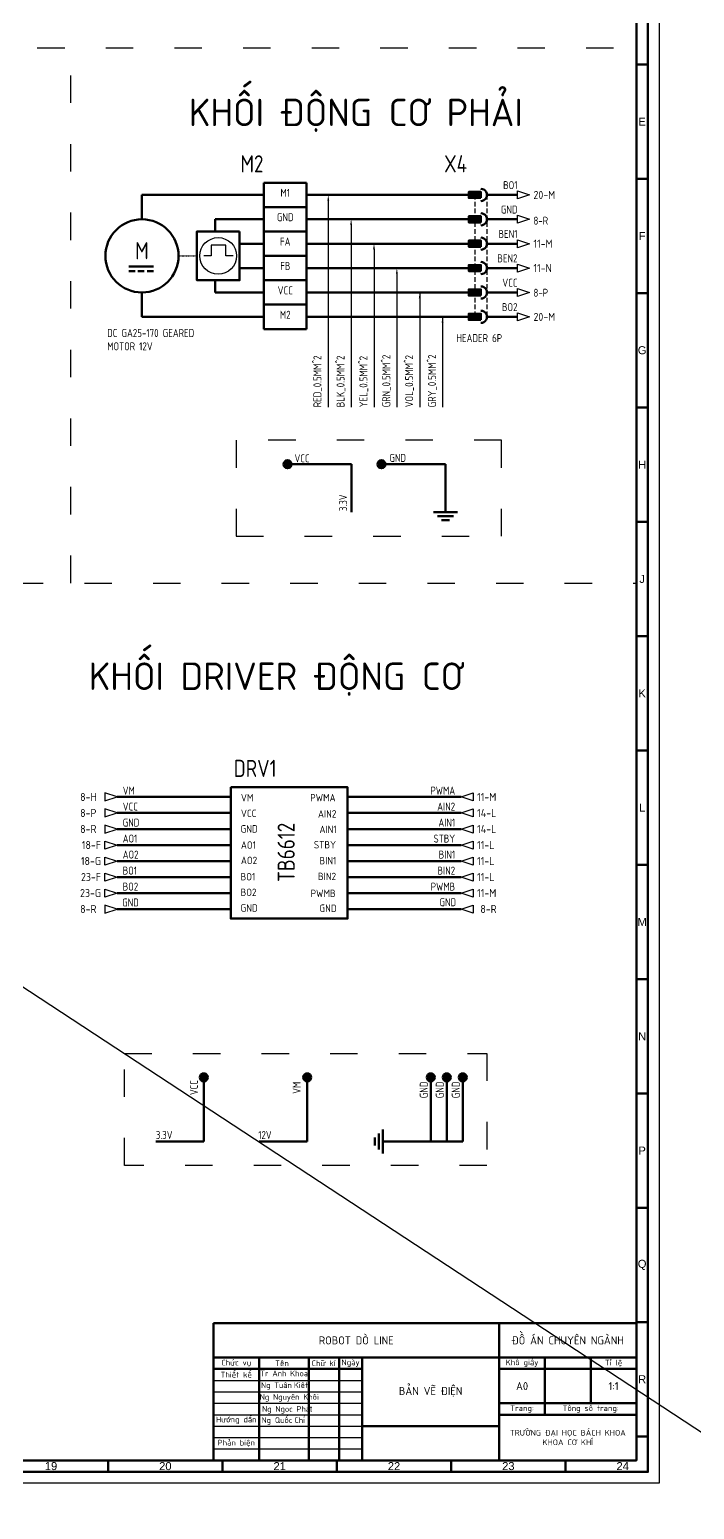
# Model space of a CAD drawing. Extents: x -73 to 5488, y -2262 to 3535.
# Drawn here: x 4473 to 4764, y -1766 to -1119 of the extents above; entities that cross this region are included whole.
import ezdxf
from ezdxf.enums import TextEntityAlignment as Align

# ---------------------------------------------------------------- set-up
doc = ezdxf.new("R2010")
doc.units = 0
for name, pattern in [('ACAD_ISO03W100', [30, 12, -18]), ('ACISOWELD', [3, 2, -1]), ('DASHED', [0.2, 0.1, -0.1])]:
    doc.linetypes.add(name, pattern=pattern)
for name, color, linetype, lineweight in [('BLK_0.5mm^2', 7, 'Continuous', 50), ('Khung_ten', 7, 'Continuous', 70), ('Lien dam 05', 2, 'Continuous', 50), ('Net dut025', 150, 'ACAD_ISO03W100', 25), ('Net khuat', 140, 'ACISOWELD', 25), ('Net_manh', 7, 'Continuous', 25), ('Text', 3, 'Continuous', 25)]:
    doc.layers.add(name, color=color, linetype=linetype, lineweight=lineweight)
for name, color, linetype in [('NETDUC', 7, 'DASHED'), ('SYMS', 7, 'Continuous'), ('TAGS', 150, 'Continuous'), ('XREF', 7, 'Continuous')]:
    doc.layers.add(name, color=color, linetype=linetype)
doc.styles.add('3 ITALIC', font='tcvn+7284-2003i.ttf', dxfattribs={"height": 2.5})
doc.styles.add('Annotative', font='arial.ttf')
doc.styles.get("Standard").update_dxf_attribs({"font": 'isocp2.shx', "width": 0.9, "height": 3.5})
doc.styles.add('VN', font='Microsoft YaHei UI.ttf', dxfattribs={"width": 0.8})
doc.styles.add('WD_IEC 3.5', font='isocp2.shx', dxfattribs={"width": 0.9, "height": 3.5})
doc.styles.add('WD_IEC_2.5mm', font='isocp2.shx', dxfattribs={"width": 0.9, "height": 2.5})

# ---------------------------------------------------------------- blocks, each defined once
blk = doc.blocks.new('VGND2')
for p, q in [((0, 0), (0, -5)), ((-3.75, -5), (3.75, -5)), ((-2.5, -6.25), (2.5, -6.25)), ((-1.25, -7.5), (1.25, -7.5))]:
    blk.add_line(p, q)
at = {"style": 'WD_IEC 3.5'}
for tag, p in [('INST', (-5.25, 2.75)), ('LOC', (-5.25, -0.75)), ('TAG1', (-5.25, -4.25))]:
    blk.add_attdef(tag, text='', height=2.5, dxfattribs=at).set_placement(p, align=Align.RIGHT)
at = {"style": 'WD_IEC 3.5', "flags": 1}
blk.add_attdef('X2TERM01', (0, 0), '', height=0.32, dxfattribs=at)
blk = doc.blocks.new('VC01PJ')
for p, q in [((0, 2.5), (0, 5)), ((0, -5), (0, -1.25))]:
    blk.add_line(p, q)
blk.add_lwpolyline([(-0.63, 0), (0.62, 0), (0.62, 2.5), (-0.63, 2.5)], close=True)
blk.add_arc((0, 0), 1.25, 180, 0)
blk.add_solid([(-0.63, 2.5), (-0.63, 0), (0.62, 2.5), (0.62, 0)])
at = {"style": 'WD_IEC 3.5'}
for tag, p in [('INST', (-5.25, 8)), ('LOC', (-5.25, 5)), ('TAG1', (-5.25, 2)), ('DESC1', (-5.25, -5.6)), ('DESC3', (-5.25, -11.6)), ('DESC2', (-5.25, -8.6))]:
    blk.add_attdef(tag, text='', height=2.5, dxfattribs=at).set_placement(p, align=Align.RIGHT)
blk.add_attdef('TERM02', text='', height=2, rotation=90, dxfattribs=at).set_placement((-1, 5), align=Align.RIGHT)
at = {"style": 'WD_IEC 3.5', "flags": 1}
for tag, p, height in [('X2TERM02', (0, 5), 0.32), ('X2TERMDESC02', (0, 4.48), 0.32), ('MFG', (2.75, 4), 1.5), ('X4LINK', (-1.25, 1.25), 0.32), ('X1LINK', (1.25, 1.25), 0.32), ('CAT', (2.75, 1.5), 1.5), ('ASSYCODE', (2.75, -2.75), 1), ('X8TERM01', (0, -5), 0.32), ('X8TERMDESC01', (0, -5.52), 0.32), ('FAMILY', (2.75, -4.25), 1), ('CATDESC', (2.75, -5.75), 1)]:
    blk.add_attdef(tag, p, '', height=height, dxfattribs=at)
at = {"style": 'WD_IEC 3.5'}
blk.add_attdef('TERM01', (-1, -5), '', height=2, rotation=90, dxfattribs=at)
blk = doc.blocks.new('HA1D3')
blk.add_lwpolyline([(0, 0), (-3.75, -1.25), (-3.75, 1.25)], close=True)
at = {"style": 'WD_IEC 3.5'}
blk.add_attdef('XREF', text='', height=2.5, dxfattribs=at).set_placement((-5, 0), align=Align.MIDDLE_RIGHT)
at = {"style": 'WD_IEC 3.5', "flags": 1}
blk.add_attdef('SIGCODE', text='', height=1, dxfattribs=at).set_placement((-2.5, 1.8), align=Align.RIGHT)
at = {"style": 'WD_IEC 3.5'}
for tag, p, height, flags in [('X1TERM01', (0, 0), 0.32, 1), ('WIRENO', (1.25, 1), 2.5, 8)]:
    blk.add_attdef(tag, p, '', height=height, dxfattribs=dict(at, flags=flags))
blk.add_attdef('DESC1', text='', height=2.5, dxfattribs=at).set_placement((1.25, -1), align=Align.TOP_LEFT)
blk = doc.blocks.new('HA1S1')
blk.add_lwpolyline([(0, 1.25), (3.75, 0), (0, -1.25)], close=True)
at = {"style": 'WD_IEC 3.5'}
for tag, height, flags, p in [('WIRENO', 2.5, 8, (-1.25, 1)), ('SIGCODE', 1, 1, (5, 1.8))]:
    blk.add_attdef(tag, text='', height=height, dxfattribs=dict(at, flags=flags)).set_placement(p, align=Align.RIGHT)
at = {"style": 'WD_IEC 3.5', "flags": 1}
blk.add_attdef('X4TERM01', (0, 0), '', height=0.32, dxfattribs=at)
at = {"style": 'WD_IEC 3.5'}
blk.add_attdef('XREF', text='', height=2.5, dxfattribs=at).set_placement((5, 0), align=Align.MIDDLE_LEFT)
blk.add_attdef('DESC1', text='', height=2.5, dxfattribs=at).set_placement((-1.25, -1), align=Align.TOP_RIGHT)
blk = doc.blocks.new('HA1D1')
blk.add_lwpolyline([(0, 0), (3.75, 1.25), (3.75, -1.25)], close=True)
at = {"style": 'WD_IEC 3.5'}
for tag, height, flags, p in [('WIRENO', 2.5, 8, (-1.25, 1)), ('SIGCODE', 1, 1, (5, 1.8))]:
    blk.add_attdef(tag, text='', height=height, dxfattribs=dict(at, flags=flags)).set_placement(p, align=Align.RIGHT)
at = {"style": 'WD_IEC 3.5', "flags": 1}
blk.add_attdef('X4TERM01', (0, 0), '', height=0.32, dxfattribs=at)
at = {"style": 'WD_IEC 3.5'}
blk.add_attdef('XREF', text='', height=2.5, dxfattribs=at).set_placement((5, 0), align=Align.MIDDLE_LEFT)
blk.add_attdef('DESC1', text='', height=2.5, dxfattribs=at).set_placement((-1.25, -1), align=Align.TOP_RIGHT)

msp = doc.modelspace()

# ---------------------------------------------------------------- hatches: boundary and pattern name
at = {"layer": 'Lien dam 05'}
h = msp.add_hatch(color=256, dxfattribs=at)
h.dxf.hatch_style = 1
h.paths.add_polyline_path([(4585.58, -1310.9, -0.414214), (4583.83, -1309.15), (4585.58, -1309.15)])
h.paths.add_polyline_path([(4585.58, -1310.9), (4585.58, -1309.15), (4587.33, -1309.15, -0.414214)])
h.paths.add_polyline_path([(4587.33, -1309.15), (4585.58, -1309.15), (4583.83, -1309.15, -1)])
h = msp.add_hatch(color=256, dxfattribs=at)
h.dxf.hatch_style = 1
h.paths.add_polyline_path([(4626.65, -1307.4, 0.414214), (4624.9, -1309.15), (4626.65, -1309.15)])
h.paths.add_polyline_path([(4626.65, -1307.4), (4626.65, -1309.15), (4628.4, -1309.15, 0.414214)])
h.paths.add_polyline_path([(4628.4, -1309.15), (4626.65, -1309.15), (4624.9, -1309.15, 1)])
h = msp.add_hatch(color=256, dxfattribs=at)
h.dxf.hatch_style = 1
h.paths.add_polyline_path([(4547.21, -1577.26, -0.414214), (4548.96, -1575.51), (4548.96, -1577.26)])
h.paths.add_polyline_path([(4547.21, -1577.26), (4548.96, -1577.26), (4548.96, -1579.01, -0.414214)])
h.paths.add_polyline_path([(4548.96, -1579.01), (4548.96, -1577.26), (4548.96, -1575.51, -1)])
h = msp.add_hatch(color=256, dxfattribs=at)
h.dxf.hatch_style = 1
h.paths.add_polyline_path([(4592.46, -1577.26, -0.414214), (4594.21, -1575.51), (4594.21, -1577.26)])
h.paths.add_polyline_path([(4592.46, -1577.26), (4594.21, -1577.26), (4594.21, -1579.01, -0.414214)])
h.paths.add_polyline_path([(4594.21, -1579.01), (4594.21, -1577.26), (4594.21, -1575.51, -1)])
h = msp.add_hatch(color=256, dxfattribs=at)
h.dxf.hatch_style = 1
h.paths.add_polyline_path([(4649.95, -1577.26, 0.414214), (4648.2, -1575.51), (4648.2, -1577.26)])
h.paths.add_polyline_path([(4649.95, -1577.26), (4648.2, -1577.26), (4648.2, -1579.01, 0.414214)])
h.paths.add_polyline_path([(4648.2, -1579.01), (4648.2, -1577.26), (4648.2, -1575.51, 1)])
h = msp.add_hatch(color=256, dxfattribs=at)
h.dxf.hatch_style = 1
h.paths.add_polyline_path([(4656.95, -1577.26, 0.414214), (4655.2, -1575.51), (4655.2, -1577.26)])
h.paths.add_polyline_path([(4656.95, -1577.26), (4655.2, -1577.26), (4655.2, -1579.01, 0.414214)])
h.paths.add_polyline_path([(4655.2, -1579.01), (4655.2, -1577.26), (4655.2, -1575.51, 1)])
h = msp.add_hatch(color=256, dxfattribs=at)
h.dxf.hatch_style = 1
h.paths.add_polyline_path([(4663.95, -1577.26, 0.414214), (4662.2, -1575.51), (4662.2, -1577.26)])
h.paths.add_polyline_path([(4663.95, -1577.26), (4662.2, -1577.26), (4662.2, -1579.01, 0.414214)])
h.paths.add_polyline_path([(4662.2, -1579.01), (4662.2, -1577.26), (4662.2, -1575.51, 1)])

# ---------------------------------------------------------------- linework, layer by layer
msp.add_lwpolyline([(3559.15, -1754.79), (3559.15, -913.79), (4748.15, -913.79), (4748.15, -1754.79), (3559.15, -1754.79)], close=True)
at = {"layer": 'Khung_ten'}
for p, q in [((4743.15, -1134.29), (4738.15, -1134.29)), ((4743.15, -1184.29), (4738.15, -1184.29)), ((4743.15, -1234.29), (4738.15, -1234.29)), ((4743.15, -1284.29), (4738.15, -1284.29)), ((4743.15, -1334.29), (4738.15, -1334.29)), ((4743.15, -1384.29), (4738.15, -1384.29)), ((4743.15, -1434.29), (4738.15, -1434.29)), ((4743.15, -1484.29), (4738.15, -1484.29)), ((4743.15, -1534.29), (4738.15, -1534.29)), ((4743.15, -1584.29), (4738.15, -1584.29)), ((4743.15, -1634.29), (4738.15, -1634.29)), ((4553.15, -1744.79), (4553.15, -1684.79)), ((4553.15, -1684.79), (4738.15, -1684.79)), ((4678.15, -1744.79), (4678.15, -1684.79)), ((4743.15, -1684.29), (4738.15, -1684.29)), ((4743.15, -1684.29), (4738.15, -1684.29)), ((4553.15, -1699.79), (4738.15, -1699.79)), ((4573.15, -1699.79), (4573.15, -1744.79)), ((4594.84, -1699.79), (4594.84, -1744.79)), ((4608.15, -1699.79), (4608.15, -1744.79)), ((4618.15, -1699.79), (4618.15, -1744.79)), ((4678.15, -1699.79), (4698.15, -1699.79)), ((4698.15, -1699.79), (4698.15, -1724.79)), ((4718.15, -1699.79), (4718.15, -1719.79)), ((4553.15, -1704.79), (4618.15, -1704.79)), ((4678.15, -1704.79), (4738.15, -1704.79)), ((4678.15, -1719.79), (4738.15, -1719.79)), ((4678.15, -1724.79), (4738.15, -1724.79)), ((4618.15, -1729.79), (4678.15, -1729.79)), ((4743.15, -1734.29), (4738.15, -1734.29)), ((4507.15, -1749.79), (4507.15, -1744.79)), ((4738.15, -1744.79), (4553.15, -1744.79)), ((4557.15, -1749.79), (4557.15, -1744.79)), ((4607.15, -1749.79), (4607.15, -1744.79)), ((4657.15, -1749.79), (4657.15, -1744.79)), ((4707.15, -1749.79), (4707.15, -1744.79)), ((4707.15, -1749.79), (4743.15, -1749.79))]:
    msp.add_line(p, q, dxfattribs=at)
for points in [[(3571.15, -1749.79), (4743.15, -1749.79), (4743.15, -918.79), (3571.15, -918.79)], [(3576.15, -1744.79), (4738.15, -1744.79), (4738.15, -923.79), (3576.15, -923.79)]]:
    msp.add_lwpolyline(points, close=True, dxfattribs=at)
at = {"layer": 'Lien dam 05'}
for p, q in [((4575.25, -1196.67), (4575.25, -1186.01)), ((4593.92, -1186.01), (4575.25, -1186.01)), ((4593.92, -1186.01), (4593.92, -1196.67)), ((4521.92, -1191.34), (4575.25, -1191.34)), ((4521.92, -1202.01), (4521.92, -1191.34)), ((4593.92, -1196.67), (4575.25, -1196.67)), ((4575.25, -1207.34), (4575.25, -1196.67)), ((4593.92, -1191.34), (4604.58, -1191.34)), ((4593.92, -1191.34), (4609.92, -1191.34)), ((4593.92, -1196.67), (4593.92, -1207.34)), ((4603.4, -1191.34), (4662.73, -1191.34)), ((4672.8, -1191.34), (4686.13, -1191.34)), ((4575.25, -1202.01), (4553.92, -1202.01)), ((4553.92, -1202.01), (4553.92, -1207.34)), ((4593.92, -1202.01), (4604.58, -1202.01)), ((4593.92, -1202.01), (4609.92, -1202.01)), ((4603.4, -1202.01), (4662.73, -1202.01)), ((4672.8, -1202.01), (4686.13, -1202.01)), ((4593.92, -1207.34), (4575.25, -1207.34)), ((4575.25, -1218.01), (4575.25, -1207.34)), ((4593.92, -1207.34), (4593.92, -1218.01)), ((4564.58, -1212.67), (4575.25, -1212.67)), ((4593.92, -1212.67), (4604.58, -1212.67)), ((4593.92, -1212.67), (4609.92, -1212.67)), ((4603.4, -1212.67), (4662.73, -1212.67)), ((4672.8, -1212.67), (4686.13, -1212.67)), ((4516.24, -1222.62), (4526.9, -1222.62)), ((4593.92, -1218.01), (4575.25, -1218.01)), ((4575.25, -1228.67), (4575.25, -1218.01)), ((4593.92, -1218.01), (4593.92, -1228.67)), ((4516.24, -1224.75), (4518.9, -1224.75)), ((4520.18, -1224.75), (4522.96, -1224.75)), ((4526.9, -1224.75), (4524.24, -1224.75)), ((4553.92, -1228.67), (4553.92, -1234.01)), ((4564.58, -1223.34), (4575.25, -1223.34)), ((4593.92, -1228.67), (4575.25, -1228.67)), ((4575.25, -1239.34), (4575.25, -1228.67)), ((4593.92, -1223.34), (4604.58, -1223.34)), ((4593.92, -1223.34), (4609.92, -1223.34)), ((4593.92, -1228.67), (4593.92, -1239.34)), ((4603.4, -1223.34), (4662.73, -1223.34)), ((4672.8, -1223.34), (4686.13, -1223.34)), ((4521.92, -1234.01), (4521.92, -1244.67)), ((4553.92, -1234.01), (4575.25, -1234.01)), ((4593.92, -1234.01), (4604.58, -1234.01)), ((4593.92, -1234.01), (4609.92, -1234.01)), ((4603.4, -1234.01), (4662.73, -1234.01)), ((4672.8, -1234.01), (4686.13, -1234.01)), ((4593.92, -1239.34), (4575.25, -1239.34)), ((4575.25, -1250.01), (4575.25, -1239.34)), ((4593.92, -1239.34), (4593.92, -1250.01)), ((4521.92, -1244.67), (4575.25, -1244.67)), ((4593.92, -1244.67), (4604.58, -1244.67)), ((4593.92, -1244.67), (4609.92, -1244.67)), ((4603.4, -1244.67), (4662.73, -1244.67)), ((4672.8, -1244.67), (4686.13, -1244.67)), ((4593.92, -1250.01), (4575.25, -1250.01)), ((4613.58, -1309.15), (4585.58, -1309.15)), ((4613.58, -1309.15), (4613.58, -1330.15)), ((4654.65, -1309.15), (4626.65, -1309.15)), ((4654.65, -1309.15), (4654.65, -1316.15)), ((4654.65, -1316.15), (4654.65, -1323.15)), ((4560.01, -1454.65), (4511.01, -1454.65)), ((4560.72, -1454.65), (4559.14, -1454.65)), ((4611.81, -1454.65), (4661.51, -1454.65)), ((4560.01, -1461.65), (4511.01, -1461.65)), ((4560.72, -1461.65), (4559.14, -1461.65)), ((4611.81, -1461.65), (4661.51, -1461.65)), ((4560.01, -1468.65), (4511.01, -1468.65)), ((4560.72, -1468.65), (4559.14, -1468.65)), ((4611.81, -1468.65), (4661.51, -1468.65)), ((4560.01, -1475.65), (4511.01, -1475.65)), ((4560.72, -1475.65), (4559.14, -1475.65)), ((4611.81, -1475.65), (4661.51, -1475.65)), ((4560.01, -1482.65), (4511.01, -1482.65)), ((4560.72, -1482.65), (4559.14, -1482.65)), ((4611.81, -1482.65), (4661.51, -1482.65)), ((4560.01, -1489.65), (4511.01, -1489.65)), ((4560.72, -1489.65), (4559.14, -1489.65)), ((4611.81, -1489.65), (4661.51, -1489.65)), ((4560.01, -1496.65), (4511.01, -1496.65)), ((4560.72, -1496.65), (4559.14, -1496.65)), ((4611.81, -1496.65), (4661.51, -1496.65)), ((4560.01, -1503.65), (4511.01, -1503.65)), ((4560.72, -1503.65), (4559.14, -1503.65)), ((4611.81, -1503.65), (4661.51, -1503.65)), ((4548.96, -1605.26), (4548.96, -1577.26)), ((4594.21, -1605.26), (4594.21, -1577.26)), ((4648.2, -1605.26), (4648.2, -1577.26)), ((4655.2, -1605.26), (4655.2, -1577.26)), ((4662.2, -1605.26), (4662.2, -1577.26)), ((4548.96, -1605.26), (4527.96, -1605.26)), ((4594.21, -1605.26), (4573.21, -1605.26)), ((4641.2, -1605.26), (4634.2, -1605.26)), ((4648.2, -1605.26), (4641.2, -1605.26)), ((4662.2, -1605.26), (4648.2, -1605.26))]:
    msp.add_line(p, q, dxfattribs=at)
at = {"layer": 'Lien dam 05', "lineweight": 25}
for p, q in [((4558.54, -1213.25), (4552.15, -1213.25)), ((4552.15, -1213.25), (4552.15, -1218.04)), ((4558.54, -1217.99), (4558.54, -1213.25)), ((4552.15, -1218.04), (4548.95, -1218.04)), ((4561.74, -1217.99), (4558.54, -1217.99))]:
    msp.add_line(p, q, dxfattribs=at)
at = {"layer": 'Lien dam 05'}
for points in [[(4564.58, -1207.34), (4564.58, -1228.67), (4545.92, -1228.67), (4545.92, -1207.34)], [(4560.72, -1450.39), (4611.81, -1450.39), (4611.81, -1507.85), (4560.72, -1507.85)], [(4560.72, -1450.39), (4611.81, -1450.39), (4611.81, -1507.85), (4560.72, -1507.85)]]:
    msp.add_lwpolyline(points, close=True, dxfattribs=at)
for centre, radius in [((4521.92, -1218.01), 16), ((4585.58, -1309.15), 1.75), ((4626.65, -1309.15), 1.75), ((4548.96, -1577.26), 1.75), ((4594.21, -1577.26), 1.75), ((4648.2, -1577.26), 1.75), ((4655.2, -1577.26), 1.75), ((4662.2, -1577.26), 1.75)]:
    msp.add_circle(centre, radius, dxfattribs=at)
at = {"layer": 'Lien dam 05', "lineweight": 25}
msp.add_circle((4555.25, -1218.01), 8, dxfattribs=at)
at = {"layer": 'Net dut025'}
for p, q in [((3576.15, -1127.05), (4738.15, -1127.05)), ((4490.75, -1361.08), (4490.75, -1127.05)), ((4016.77, -1361.08), (4738.15, -1361.08))]:
    msp.add_line(p, q, dxfattribs=at)
for points in [[(4679.15, -1298.65), (4563.07, -1298.65), (4563.07, -1340.65), (4679.15, -1340.65)], [(4514.24, -1615.76), (4514.24, -1566.76), (4672.79, -1566.76), (4672.79, -1615.76)]]:
    msp.add_lwpolyline(points, close=True, dxfattribs=at)
at = {"layer": 'Net khuat'}
for p, q in [((4667.47, -1191.34), (4667.47, -1246.01)), ((4672.8, -1191.34), (4672.8, -1244.67))]:
    msp.add_line(p, q, dxfattribs=at)
at = {"layer": 'Net_manh', "color": 30, "true_color": 0xf26722}
for p, q in [((4553.15, -1709.79), (4618.15, -1709.79)), ((4553.15, -1714.79), (4618.15, -1714.79)), ((4553.15, -1719.79), (4618.15, -1719.79)), ((4553.15, -1724.79), (4618.15, -1724.79)), ((4553.15, -1729.79), (4618.15, -1729.79)), ((4553.15, -1734.79), (4618.15, -1734.79)), ((4553.15, -1739.79), (4618.15, -1739.79))]:
    msp.add_line(p, q, dxfattribs=at)
at = {"layer": 'NETDUC'}
msp.add_line((4537.92, -1218.01), (4545.92, -1218.01), dxfattribs=at)
at = {"layer": 'SYMS'}
for p, q in [((2684.64, -365.88), (5487.99, -2206.03)), ((4603.4, -1193.84), (4603.4, -1258.48)), ((4613.4, -1204.51), (4613.4, -1258.48)), ((4623.4, -1215.17), (4623.4, -1258.48)), ((4633.4, -1225.84), (4633.4, -1258.48)), ((4643.4, -1234.01), (4643.4, -1258.48)), ((4653.4, -1244.67), (4653.4, -1258.48)), ((4603.4, -1258.48), (4603.4, -1284.2)), ((4613.4, -1258.48), (4613.4, -1284.2)), ((4623.4, -1258.48), (4623.4, -1284.2)), ((4633.4, -1258.48), (4633.4, -1284.2)), ((4643.4, -1258.48), (4643.4, -1284.2)), ((4653.4, -1258.48), (4653.4, -1284.2))]:
    msp.add_line(p, q, dxfattribs=at)
for points in [[(4602.98, -1193.84), (4603.4, -1191.34), (4603.81, -1193.84)], [(4612.98, -1204.51), (4613.4, -1202.01), (4613.81, -1204.51)], [(4622.98, -1215.17), (4623.4, -1212.67), (4623.81, -1215.17)], [(4632.98, -1225.84), (4633.4, -1223.34), (4633.81, -1225.84)], [(4642.98, -1236.51), (4643.4, -1234.01), (4643.81, -1236.51)], [(4652.98, -1247.17), (4653.4, -1244.67), (4653.81, -1247.17)]]:
    msp.add_solid(points, dxfattribs=at)

# ---------------------------------------------------------------- block references
at = {"layer": 'BLK_0.5mm^2', "xscale": 2.13333866664, "yscale": 2.13333866664, "zscale": 2.13333866664, "rotation": 89.99999999999997}
for p in [(4670.13, -1191.34), (4670.13, -1202.01), (4670.13, -1212.67), (4670.13, -1223.34), (4670.13, -1234.01), (4670.13, -1244.67)]:
    msp.add_blockref('VC01PJ', p, dxfattribs=at)
at = {"layer": 'Lien dam 05', "xscale": 1.4, "yscale": 1.4, "zscale": 1.4}
msp.add_blockref('VGND2', (4654.65, -1323.15), dxfattribs=at)
at = {"layer": 'Lien dam 05', "xscale": 1.4, "yscale": 1.4, "zscale": 1.4, "rotation": 270}
msp.add_blockref('VGND2', (4634.2, -1605.26), dxfattribs=at)
at = {"layer": 'SYMS'}
ref = msp.add_blockref('HA1S1', (4686.13, -1191.34), dxfattribs=dict(at, xscale=1.4, yscale=1.4, zscale=1.4))
ref.add_attrib('XREF', '20-M', dxfattribs={"layer": 'XREF', "height": 3.5, "style": 'WD_IEC 3.5'}).set_placement((4693.13, -1191.34), align=Align.MIDDLE_LEFT)
ref = msp.add_blockref('HA1S1', (4686.13, -1202.01), dxfattribs=dict(at, xscale=1.4, yscale=1.4, zscale=1.4))
ref.add_attrib('XREF', '8-R', dxfattribs={"layer": 'XREF', "height": 3.5, "style": 'WD_IEC_2.5mm', "width": 0.9}).set_placement((4693.13, -1200.86), align=Align.TOP_LEFT)
ref = msp.add_blockref('HA1S1', (4686.13, -1212.67), dxfattribs=dict(at, xscale=1.4, yscale=1.4, zscale=1.4))
ref.add_attrib('XREF', '11-M', dxfattribs={"layer": 'XREF', "height": 3.5, "style": 'WD_IEC 3.5'}).set_placement((4693.13, -1212.67), align=Align.MIDDLE_LEFT)
ref = msp.add_blockref('HA1S1', (4686.13, -1223.34), dxfattribs=dict(at, xscale=1.4, yscale=1.4, zscale=1.4))
ref.add_attrib('XREF', '11-N', dxfattribs={"layer": 'XREF', "height": 3.5, "style": 'WD_IEC 3.5'}).set_placement((4693.13, -1223.34), align=Align.MIDDLE_LEFT)
ref = msp.add_blockref('HA1S1', (4686.13, -1234.01), dxfattribs=dict(at, xscale=1.4, yscale=1.4, zscale=1.4))
ref.add_attrib('XREF', '8-P', dxfattribs={"layer": 'XREF', "height": 3.5, "style": 'WD_IEC_2.5mm', "width": 0.9}).set_placement((4693.13, -1232.39), align=Align.TOP_LEFT)
ref = msp.add_blockref('HA1S1', (4686.13, -1244.67), dxfattribs=dict(at, xscale=1.4, yscale=1.4, zscale=1.4))
ref.add_attrib('XREF', '20-M', dxfattribs={"layer": 'XREF', "height": 3.5, "style": 'WD_IEC 3.5'}).set_placement((4693.13, -1244.67), align=Align.MIDDLE_LEFT)
ref = msp.add_blockref('HA1D1', (4511.01, -1454.65), dxfattribs=dict(at, xscale=-1.4, yscale=1.4, zscale=1.4))
ref.add_attrib('XREF', '8-H', dxfattribs={"layer": 'XREF', "height": 3.5, "style": 'WD_IEC 3.5'}).set_placement((4494.91, -1454.65), align=Align.MIDDLE_LEFT)
ref = msp.add_blockref('HA1D1', (4661.51, -1454.65), dxfattribs=dict(at, xscale=1.4, yscale=1.4, zscale=1.4))
ref.add_attrib('XREF', '11-M', dxfattribs={"layer": 'XREF', "height": 3.5, "style": 'WD_IEC 3.5'}).set_placement((4668.51, -1454.65), align=Align.MIDDLE_LEFT)
ref = msp.add_blockref('HA1D1', (4511.01, -1461.65), dxfattribs=dict(at, xscale=-1.4, yscale=1.4, zscale=1.4))
ref.add_attrib('XREF', '8-P', dxfattribs={"layer": 'XREF', "height": 3.5, "style": 'WD_IEC 3.5'}).set_placement((4494.91, -1461.65), align=Align.MIDDLE_LEFT)
ref = msp.add_blockref('HA1D1', (4661.51, -1461.65), dxfattribs=dict(at, xscale=1.4, yscale=1.4, zscale=1.4))
ref.add_attrib('XREF', '14-L', dxfattribs={"layer": 'XREF', "height": 3.5, "style": 'WD_IEC 3.5'}).set_placement((4668.51, -1461.65), align=Align.MIDDLE_LEFT)
ref = msp.add_blockref('HA1D1', (4511.01, -1468.65), dxfattribs=dict(at, xscale=-1.4, yscale=1.4, zscale=1.4))
ref.add_attrib('XREF', '8-R', dxfattribs={"layer": 'XREF', "height": 3.5, "style": 'WD_IEC 3.5'}).set_placement((4494.91, -1468.65), align=Align.MIDDLE_LEFT)
ref = msp.add_blockref('HA1D1', (4661.51, -1468.65), dxfattribs=dict(at, xscale=1.4, yscale=1.4, zscale=1.4))
ref.add_attrib('XREF', '14-L', dxfattribs={"layer": 'XREF', "height": 3.5, "style": 'WD_IEC 3.5'}).set_placement((4668.51, -1468.65), align=Align.MIDDLE_LEFT)
ref = msp.add_blockref('HA1D3', (4511.01, -1475.65), dxfattribs=dict(at, xscale=1.4, yscale=1.4, zscale=1.4))
ref.add_attrib('XREF', '18-F', dxfattribs={"layer": 'XREF', "height": 3.5, "style": 'WD_IEC 3.5'}).set_placement((4504.01, -1475.65), align=Align.MIDDLE_RIGHT)
ref = msp.add_blockref('HA1D1', (4661.51, -1475.65), dxfattribs=dict(at, xscale=1.4, yscale=1.4, zscale=1.4))
ref.add_attrib('XREF', '11-L', dxfattribs={"layer": 'XREF', "height": 3.5, "style": 'WD_IEC 3.5'}).set_placement((4668.51, -1475.65), align=Align.MIDDLE_LEFT)
ref = msp.add_blockref('HA1D3', (4511.01, -1482.65), dxfattribs=dict(at, xscale=1.4, yscale=1.4, zscale=1.4))
ref.add_attrib('XREF', '18-G', dxfattribs={"layer": 'XREF', "height": 3.5, "style": 'WD_IEC 3.5'}).set_placement((4504.01, -1482.65), align=Align.MIDDLE_RIGHT)
ref = msp.add_blockref('HA1D1', (4661.51, -1482.65), dxfattribs=dict(at, xscale=1.4, yscale=1.4, zscale=1.4))
ref.add_attrib('XREF', '11-L', dxfattribs={"layer": 'XREF', "height": 3.5, "style": 'WD_IEC 3.5'}).set_placement((4668.51, -1482.65), align=Align.MIDDLE_LEFT)
ref = msp.add_blockref('HA1D3', (4511.01, -1489.65), dxfattribs=dict(at, xscale=1.4, yscale=1.4, zscale=1.4))
ref.add_attrib('XREF', '23-F', dxfattribs={"layer": 'XREF', "height": 3.5, "style": 'WD_IEC 3.5'}).set_placement((4504.01, -1489.65), align=Align.MIDDLE_RIGHT)
ref = msp.add_blockref('HA1D1', (4661.51, -1489.65), dxfattribs=dict(at, xscale=1.4, yscale=1.4, zscale=1.4))
ref.add_attrib('XREF', '11-L', dxfattribs={"layer": 'XREF', "height": 3.5, "style": 'WD_IEC 3.5'}).set_placement((4668.51, -1489.65), align=Align.MIDDLE_LEFT)
ref = msp.add_blockref('HA1D3', (4511.01, -1496.65), dxfattribs=dict(at, xscale=1.4, yscale=1.4, zscale=1.4))
ref.add_attrib('XREF', '23-G', dxfattribs={"layer": 'XREF', "height": 3.5, "style": 'WD_IEC 3.5'}).set_placement((4504.01, -1496.65), align=Align.MIDDLE_RIGHT)
ref = msp.add_blockref('HA1D1', (4661.51, -1496.65), dxfattribs=dict(at, xscale=1.4, yscale=1.4, zscale=1.4))
ref.add_attrib('XREF', '11-M', dxfattribs={"layer": 'XREF', "height": 3.5, "style": 'WD_IEC 3.5'}).set_placement((4668.51, -1496.65), align=Align.MIDDLE_LEFT)
ref = msp.add_blockref('HA1D1', (4511.01, -1503.65), dxfattribs=dict(at, xscale=-1.4, yscale=1.4, zscale=1.4))
ref.add_attrib('XREF', '8-R', dxfattribs={"layer": 'XREF', "height": 3.5, "style": 'WD_IEC 3.5'}).set_placement((4494.91, -1503.65), align=Align.MIDDLE_LEFT)
ref = msp.add_blockref('HA1D1', (4661.51, -1503.65), dxfattribs=dict(at, xscale=1.4, yscale=1.4, zscale=1.4))
ref.add_attrib('XREF', '8-R', dxfattribs={"layer": 'XREF', "height": 3.5, "style": 'WD_IEC 3.5'}).set_placement((4669.91, -1503.65), align=Align.MIDDLE_LEFT)

# ---------------------------------------------------------------- texts
at = {"layer": 'Khung_ten', "attachment_point": 5, "style": 'Annotative'}
for s, insert, char_height, width in [('E', (4740.65, -1159.29), 3.5, 5), ('F', (4740.65, -1209.29), 3.5, 5), ('G', (4740.65, -1259.29), 3.5, 5), ('H', (4740.65, -1309.29), 3.5, 5), ('J', (4740.65, -1359.29), 3.5, 5), ('K', (4740.65, -1409.29), 3.5, 5), ('L', (4740.65, -1459.29), 3.5, 5), ('M', (4740.65, -1509.29), 3.5, 5), ('N', (4740.65, -1559.29), 3.5, 5), ('P', (4740.65, -1609.29), 3.5, 5), ('Q', (4740.65, -1659.29), 3.5, 5), ('{\\fTCVN 7284|b0|i0|c0|p34;ĐỒ ÁN CHUYÊN NGÀNH}', (4708.15, -1692.29), 3.5, 60), ('{\\fTCVN 7284|b0|i0|c0|p34;ROBOT DÒ LINE}', (4615.65, -1692.29), 3.5, 125), ('{\\fTCVN 7284|b0|i0|c0|p34;Chức vụ}', (4563.15, -1702.29), 2.5, 20), ('{\\fTCVN 7284|b0|i0|c0|p34;Tên}', (4583.15, -1702.29), 2.5, 20), ('{\\fTCVN 7284|b0|i0|c0|p34;Chữ kí}', (4601.35, -1702.29), 2.5, 15), ('{\\fTCVN 7284|b0|i0|c0|p34;Ngày}', (4613.15, -1702.29), 2.5, 10), ('{\\fTCVN 7284|b0|i0|c0|p34;Khổ giấy}', (4688.15, -1702.29), 2.5, 20), ('{\\fTCVN 7284|b0|i0|c0|p34;Tỉ lệ}', (4728.15, -1702.29), 2.5, 20), ('{\\fTCVN 7284|b0|i0|c0|p34;Thiết kế}', (4563.15, -1707.29), 2.5, 20), ('R', (4740.65, -1709.29), 3.5, 5), ('{\\fTCVN 7284|b0|i0|c0|p34;BẢN VẼ ĐIỆN}', (4648.15, -1714.79), 3.5, 60), ('{\\fTCVN 7284|b0|i0|c0|p34;A0}', (4688.15, -1712.29), 3.5, 20), ('{\\fTCVN 7284|b0|i0|c0|p34;1:1}', (4728.15, -1712.29), 3.5, 20), ('{\\fTCVN 7284|b0|i0|c0|p34;Trang:}', (4688.15, -1722.29), 2.5, 20), ('{\\fTCVN 7284|b0|i0|c0|p34;Tổng số trang:}', (4718.15, -1722.29), 2.5, 40), ('{\\fTCVN 7284|b0|i0|c0|p34;Hướng dẫn}', (4563.15, -1727.29), 2.5, 20), ('{\\fTCVN 7284|b0|i0|c0|p34;TRƯỜNG ĐẠI HỌC BÁCH KHOA\\PKHOA CƠ KHÍ}', (4708.15, -1734.79), 2.5, 60), ('{\\fTCVN 7284|b0|i0|c0|p34;Phản biện}', (4563.15, -1737.29), 2.5, 20), ('19', (4482.15, -1747.29), 3.5, 50), ('\\pxt11;20', (4532.15, -1747.29), 3.5, 50), ('21', (4582.15, -1747.29), 3.5, 50), ('22', (4632.15, -1747.29), 3.5, 50), ('23', (4682.15, -1747.29), 3.5, 50), ('24', (4732.15, -1747.29), 3.5, 50)]:
    msp.add_mtext(s, dxfattribs=dict(at, insert=insert, char_height=char_height, width=width))
at = {"layer": 'Lien dam 05'}
for s, width, insert, char_height, attachment_point, style in [('KHỐI ĐỘNG CƠ PHẢI', 178.5, (4615.44, -1156.54), 12, 5, '3 ITALIC'), ('M', 16.8012, (4521.92, -1215.74), 7.5, 5, 'WD_IEC 3.5'), ('{\\fISOCPEUR|b0|i0|c0|p34;VCC}', 21, (4595.2, -1306.56), 3.5, 6, 'VN'), ('{\\fISOCPEUR|b0|i0|c0|p34;GND}', 21, (4630.15, -1306.35), 3.5, 4, 'VN'), ('KHỐI DRIVER ĐỘNG CƠ', 241.5, (4580.5, -1403.12), 12, 5, '3 ITALIC'), ('{\\fISOCPEUR|b0|i0|c0|p34;3.3V}', 5.6, (4535.29, -1602.46), 3.5, 6, 'VN'), ('{\\fISOCPEUR|b0|i0|c0|p34;12V}', 5.6, (4578.62, -1602.46), 3.5, 6, 'VN')]:
    msp.add_mtext_dynamic_manual_height_columns(s, width=width, gutter_width=24.5, heights=[0], dxfattribs=dict(at, insert=insert, char_height=char_height, attachment_point=attachment_point, style=style))
at = {"layer": 'Lien dam 05', "char_height": 3.5, "attachment_point": 4, "rotation": 90, "style": 'VN'}
for s, width, insert in [('{\\fISOCPEUR|b0|i0|c0|p34;3.3V}', 5.6, (4609.86, -1329.62)), ('{\\fISOCPEUR|b0|i0|c0|p34;VCC}', 21, (4544.63, -1585.01)), ('{\\fISOCPEUR|b0|i0|c0|p34;VM}', 21, (4589.6, -1584.46))]:
    msp.add_mtext_dynamic_manual_height_columns(s, width=width, gutter_width=24.5, heights=[0], dxfattribs=dict(at, insert=insert))
at = {"layer": 'Lien dam 05', "char_height": 3.5, "attachment_point": 4, "rotation": 90}
for insert in [(4645.16, -1586.38), (4652.16, -1586.38), (4659.16, -1586.38)]:
    msp.add_mtext_dynamic_manual_height_columns('GND', width=21, gutter_width=24.5, heights=[0], dxfattribs=dict(at, insert=insert))
at = {"layer": 'SYMS', "style": 'WD_IEC_2.5mm', "width": 0.9}
for s, p in [('RED_0.5MM^ 2', (4600.39, -1284.2)), ('BLK_0.5MM^ 2', (4610.52, -1284.2)), ('YEL_0.5MM^ 2', (4620.52, -1284.2)), ('GRN_0.5MM^ 2', (4630.52, -1284.2)), ('VOL_0.5MM^ 2', (4640.52, -1284.2)), ('GRY_0.5MM^ 2', (4650.52, -1284.2))]:
    msp.add_text(s, height=3.5, rotation=90, dxfattribs=at).set_placement(p)
at = {"layer": 'SYMS', "char_height": 2.5, "attachment_point": 1, "style": 'WD_IEC 3.5'}
for s, width, heights, insert in [('{\\fTCVN 7284|b0|i0|c0|p34;Tr Anh Khoa}', 20, [5], (4573.68, -1705.5)), ('{\\fTCVN 7284|b0|i0|c0|p34;Ng Tuân\\fArial|b0|i0|c0|p34; \\fTCVN 7284|b0|i0|c0|p34;Kiêt}', 20, [5], (4573.98, -1710.62)), ('{\\fTCVN 7284|b0|i0|c0|p34;Ng Nguyên Khôi}', 24.504, [5.29], (4573.45, -1715.79)), ('{\\fTCVN 7284|b0|i0|c0|p34;Ng Ngoc Pha\\fArial|b0|i0|c0|p34;t}', 20, [5], (4574.46, -1721.03)), ('{\\fTCVN 7284|b0|i0|c0|p34;Ng Qu\\W1;ốc\\fArial|b0|i0|c0|p34;\\W0.9; \\fTCVN 7284|b0|i0|c0|p34;Chi\\fArial|b0|i0|c0|p34;́}', 20, [5], (4574.23, -1725.91))]:
    msp.add_mtext_dynamic_manual_height_columns(s, width=width, gutter_width=17.5, heights=heights, dxfattribs=dict(at, insert=insert))
at = {"layer": 'TAGS', "char_height": 7.5, "attachment_point": 4, "style": 'WD_IEC 3.5'}
for s, insert in [('M2', (4565.01, -1177.75)), ('X4', (4654.06, -1177.71)), ('DRV1', (4562.06, -1442.14))]:
    msp.add_mtext_dynamic_manual_height_columns(s, width=21, gutter_width=24.5, heights=[0], dxfattribs=dict(at, insert=insert))
at = {"layer": 'TAGS', "char_height": 3.5}
for s, width, insert, attachment_point in [('DC GA25-170 GEARED MOTOR 12V', 48.8735, (4506.72, -1254.64), 4), ('\\pxqj;HEADER 6P', 28.7507, (4673.79, -1253.96), 5)]:
    msp.add_mtext_dynamic_manual_height_columns(s, width=width, gutter_width=24.5, heights=[0], dxfattribs=dict(at, insert=insert, attachment_point=attachment_point))
at = {"layer": 'TAGS', "insert": (4584.99, -1478.87), "char_height": 7.5, "attachment_point": 5, "rotation": 90, "style": 'WD_IEC 3.5'}
msp.add_mtext_dynamic_manual_height_columns('TB6612', width=10.5, gutter_width=24.5, heights=[0], dxfattribs=at)
at = {"layer": 'Text'}
for s, p in [('VM', (4565.2, -1456.61)), ('PWMA', (4595.49, -1456.57)), ('VCC', (4565.2, -1463.44)), ('AIN2', (4598.9, -1463.64)), ('GND', (4565.04, -1470.21)), ('AIN1', (4599.55, -1470.43)), ('AO1', (4565.2, -1477.29)), ('STBY', (4597.11, -1477.17)), ('AO2', (4565.2, -1484.01)), ('BIN1', (4599.55, -1484.11)), ('BO1', (4565.04, -1491.14)), ('BIN2', (4598.9, -1491.01)), ('BO2', (4565.04, -1497.97)), ('PWMB', (4595.66, -1498.42)), ('GND', (4565.04, -1504.79)), ('GND', (4599.55, -1504.91))]:
    msp.add_text(s, height=3.241, dxfattribs=at).set_placement(p)
at = {"layer": 'Text', "char_height": 3.5}
for s, width, gutter_width, insert, attachment_point in [('\\pxqc;M1', 18.6667, 26.67, (4575.25, -1188.67), 1), ('\\pxqc;GND', 18.6667, 26.67, (4575.25, -1199.34), 1), ('\\pxqc;FA', 18.6667, 26.67, (4575.25, -1210.01), 1), ('\\pxqc;FB', 18.6667, 26.67, (4575.25, -1220.67), 1), ('\\pxqc;VCC', 18.6667, 26.67, (4575.25, -1231.34), 1), ('\\pxqc;M2', 18.6667, 26.67, (4575.25, -1242.01), 1), ('VM', 21, 24.5, (4513.51, -1451.85), 4), ('PWMA', 21, 24.5, (4658.87, -1451.85), 6), ('VCC', 21, 24.5, (4513.51, -1458.85), 4), ('AIN2', 21, 24.5, (4658.87, -1458.85), 6), ('GND', 21, 24.5, (4513.51, -1465.85), 4), ('AIN1', 21, 24.5, (4658.87, -1465.85), 6), ('AO1', 21, 24.5, (4513.51, -1472.85), 4), ('STBY', 21, 24.5, (4658.87, -1472.85), 6), ('AO2', 21, 24.5, (4513.51, -1479.85), 4), ('BIN1', 21, 24.5, (4658.87, -1479.85), 6), ('BO1', 21, 24.5, (4513.51, -1486.85), 4), ('BIN2', 21, 24.5, (4658.87, -1486.85), 6), ('BO2', 21, 24.5, (4513.51, -1493.85), 4), ('PWMB', 21, 24.5, (4658.87, -1493.85), 6), ('GND', 21, 24.5, (4513.29, -1500.79), 4), ('GND', 21, 24.5, (4652.03, -1500.66), 4)]:
    msp.add_mtext_dynamic_manual_height_columns(s, width=width, gutter_width=gutter_width, heights=[0], dxfattribs=dict(at, insert=insert, attachment_point=attachment_point))
at = {"layer": 'Text', "char_height": 3.5, "attachment_point": 6, "style": 'WD_IEC 3.5'}
for s, heights, insert in [('BO1', [0], (4686.13, -1187.07)), ('GND', [5.51], (4686.13, -1197.74)), ('BEN1', [0], (4686.13, -1208.41)), ('BEN2', [0], (4686.13, -1219.07)), ('VCC', [6.87], (4686.13, -1229.74)), ('BO2', [0], (4686.13, -1240.41))]:
    msp.add_mtext_dynamic_manual_height_columns(s, width=32.0001, gutter_width=37.33, heights=heights, dxfattribs=dict(at, insert=insert))

doc.saveas('drawing.dxf')
